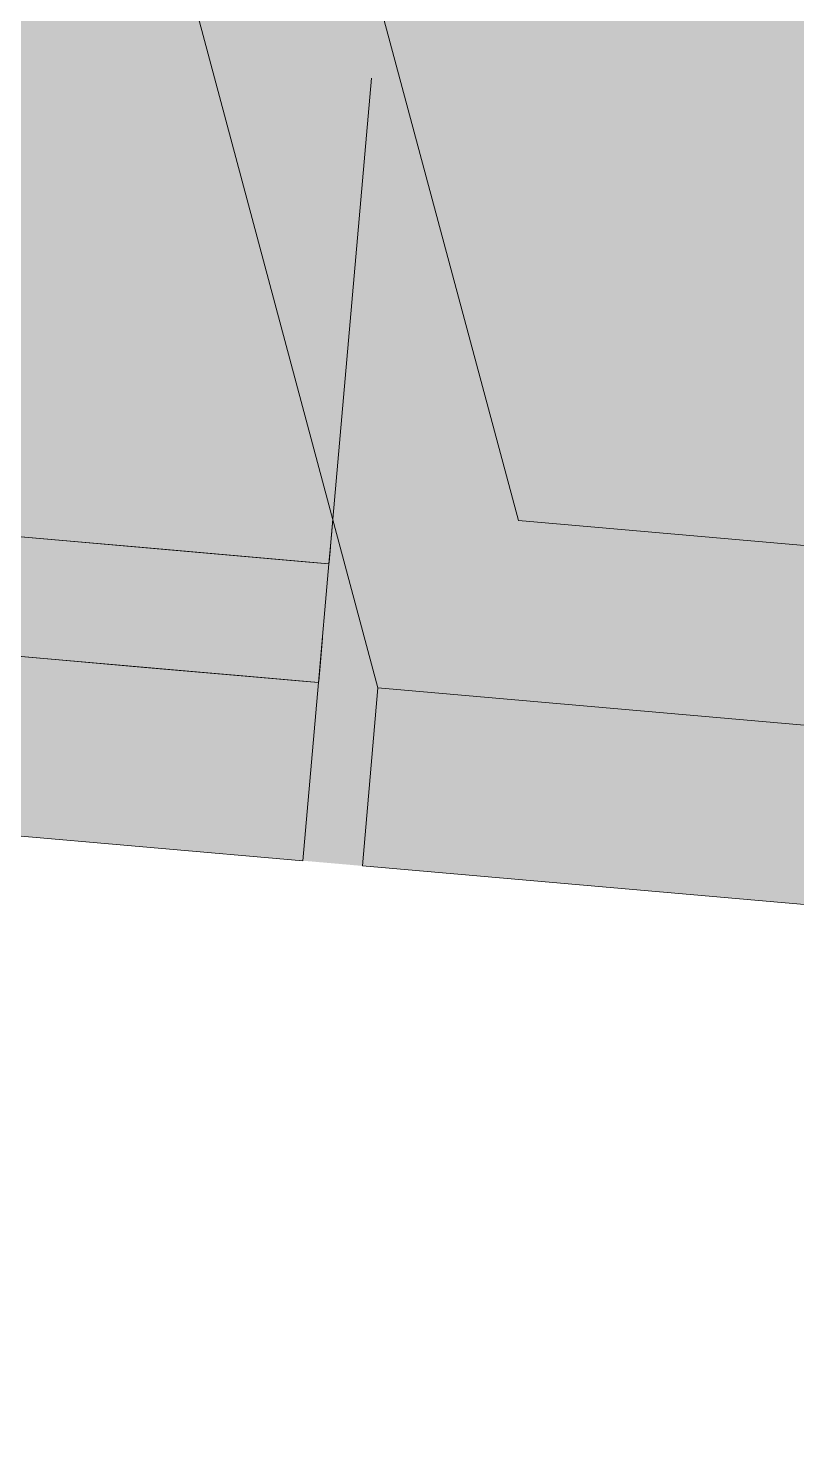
# Model space of a CAD drawing. Header units: millimetres. Extents: x 632 to 546626, y -3890 to 22200.
# Drawn here: x 389773.45 to 389786.35, y 16867.75 to 16891.37 of the extents above; entities that cross this region are included whole.
import ezdxf

# ---------------------------------------------------------------- set-up
doc = ezdxf.new("R2010")
doc.units = ezdxf.units.MM
doc.layers.add('A-270-M_ROOF', color=132, linetype='Continuous', lineweight=13)
doc.layers.add('A-770-ME_FFE_SA', color=91, linetype='Continuous', lineweight=13)

# ---------------------------------------------------------------- blocks, each defined once
blk = doc.blocks.new('Static Line_Sayfa_Metal Deck_Pan Mount - Up to 15 _ pitch - Max 2 Users-1845519-S6_501-SECTION A6')
at = {"layer": 'A-770-ME_FFE_SA', "lineweight": 5, "transparency": 33554432}
for points in [[(4567736.119, 16883.131), (4567740.346, 16931.445), (4567541.107, 16948.876), (4567536.88, 16900.562), (4567715.66, 16884.921)], [(4567736.119, 16883.131), (4567740.346, 16931.445), (4567541.107, 16948.876), (4567536.88, 16900.562), (4567715.66, 16884.921)], [(4567736.119, 16883.131), (4567740.346, 16931.445), (4567541.107, 16948.876), (4567536.88, 16900.562), (4567715.66, 16884.921)], [(4567736.119, 16883.131), (4567740.346, 16931.445), (4567541.107, 16948.876), (4567536.88, 16900.562), (4567715.66, 16884.921)], [(4567736.119, 16883.131), (4567740.346, 16931.445), (4567541.107, 16948.876), (4567536.88, 16900.562), (4567715.66, 16884.921)], [(4567736.119, 16883.131), (4567740.346, 16931.445), (4567541.107, 16948.876), (4567536.88, 16900.562), (4567715.66, 16884.921)], [(4567736.119, 16883.131), (4567740.346, 16931.445), (4567541.107, 16948.876), (4567536.88, 16900.562), (4567715.66, 16884.921)], [(4567736.119, 16883.131), (4567740.346, 16931.445), (4567541.107, 16948.876), (4567536.88, 16900.562), (4567715.66, 16884.921)], [(4567736.119, 16883.131), (4567740.346, 16931.445), (4567541.107, 16948.876), (4567536.88, 16900.562), (4567715.66, 16884.921)], [(4567736.119, 16883.131), (4567740.346, 16931.445), (4567541.107, 16948.876), (4567536.88, 16900.562), (4567715.66, 16884.921)], [(4567781.705, 16876.382), (4567781.966, 16879.37), (4567739.23, 16883.109), (4567725.434, 16934.595), (4567581.245, 16947.21), (4567558.718, 16898.902), (4567515.982, 16902.641), (4567515.721, 16899.652), (4567560.549, 16895.73), (4567583.076, 16944.038), (4567723.08, 16931.79), (4567736.876, 16880.304), (4567764.78, 16877.862)], [(4567735.945, 16881.138), (4567740.172, 16929.453), (4567540.933, 16946.884), (4567536.706, 16898.569), (4567715.66, 16882.913)], [(4567735.945, 16881.138), (4567740.172, 16929.453), (4567540.933, 16946.884), (4567536.706, 16898.569), (4567715.66, 16882.913)], [(4567735.945, 16881.138), (4567740.172, 16929.453), (4567540.933, 16946.884), (4567536.706, 16898.569), (4567715.66, 16882.913)], [(4567735.945, 16881.138), (4567740.172, 16929.453), (4567540.933, 16946.884), (4567536.706, 16898.569), (4567715.66, 16882.913)], [(4567735.945, 16881.138), (4567740.172, 16929.453), (4567540.933, 16946.884), (4567536.706, 16898.569), (4567715.66, 16882.913)], [(4567735.945, 16881.138), (4567740.172, 16929.453), (4567540.933, 16946.884), (4567536.706, 16898.569), (4567715.66, 16882.913)], [(4567735.945, 16881.138), (4567740.172, 16929.453), (4567540.933, 16946.884), (4567536.706, 16898.569), (4567715.66, 16882.913)], [(4567735.945, 16881.138), (4567740.172, 16929.453), (4567540.933, 16946.884), (4567536.706, 16898.569), (4567715.66, 16882.913)], [(4567735.945, 16881.138), (4567740.172, 16929.453), (4567540.933, 16946.884), (4567536.706, 16898.569), (4567715.66, 16882.913)], [(4567735.945, 16881.138), (4567740.172, 16929.453), (4567540.933, 16946.884), (4567536.706, 16898.569), (4567715.66, 16882.913)], [(4567735.618, 16877.402), (4567735.88, 16880.391), (4567536.641, 16897.822), (4567536.379, 16894.833), (4567715.66, 16879.148)], [(4567735.618, 16877.402), (4567735.88, 16880.391), (4567536.641, 16897.822), (4567536.379, 16894.833), (4567715.66, 16879.148)], [(4567735.618, 16877.402), (4567735.88, 16880.391), (4567536.641, 16897.822), (4567536.379, 16894.833), (4567715.66, 16879.148)], [(4567735.618, 16877.402), (4567735.88, 16880.391), (4567536.641, 16897.822), (4567536.379, 16894.833), (4567715.66, 16879.148)], [(4567735.618, 16877.402), (4567735.88, 16880.391), (4567536.641, 16897.822), (4567536.379, 16894.833), (4567715.66, 16879.148)], [(4567735.618, 16877.402), (4567735.88, 16880.391), (4567536.641, 16897.822), (4567536.379, 16894.833), (4567715.66, 16879.148)], [(4567735.618, 16877.402), (4567735.88, 16880.391), (4567536.641, 16897.822), (4567536.379, 16894.833), (4567715.66, 16879.148)], [(4567735.618, 16877.402), (4567735.88, 16880.391), (4567536.641, 16897.822), (4567536.379, 16894.833), (4567715.66, 16879.148)], [(4567735.618, 16877.402), (4567735.88, 16880.391), (4567536.641, 16897.822), (4567536.379, 16894.833), (4567715.66, 16879.148)], [(4567735.618, 16877.402), (4567735.88, 16880.391), (4567536.641, 16897.822), (4567536.379, 16894.833), (4567715.66, 16879.148)], [(4567735.618, 16877.402), (4567735.88, 16880.391), (4567536.641, 16897.822), (4567536.379, 16894.833), (4567715.66, 16879.148)], [(4567735.618, 16877.402), (4567735.88, 16880.391), (4567536.641, 16897.822), (4567536.379, 16894.833), (4567715.66, 16879.148)], [(4567735.618, 16877.402), (4567735.88, 16880.391), (4567536.641, 16897.822), (4567536.379, 16894.833), (4567715.66, 16879.148)], [(4567735.618, 16877.402), (4567735.88, 16880.391), (4567536.641, 16897.822), (4567536.379, 16894.833), (4567715.66, 16879.148)], [(4567735.618, 16877.402), (4567735.88, 16880.391), (4567536.641, 16897.822), (4567536.379, 16894.833), (4567715.66, 16879.148)], [(4567735.618, 16877.402), (4567735.88, 16880.391), (4567536.641, 16897.822), (4567536.379, 16894.833), (4567715.66, 16879.148)], [(4567735.618, 16877.402), (4567735.88, 16880.391), (4567536.641, 16897.822), (4567536.379, 16894.833), (4567715.66, 16879.148)], [(4567735.618, 16877.402), (4567735.88, 16880.391), (4567536.641, 16897.822), (4567536.379, 16894.833), (4567715.66, 16879.148)], [(4567735.618, 16877.402), (4567735.88, 16880.391), (4567536.641, 16897.822), (4567536.379, 16894.833), (4567715.66, 16879.148)], [(4567735.618, 16877.402), (4567735.88, 16880.391), (4567536.641, 16897.822), (4567536.379, 16894.833), (4567715.66, 16879.148)], [(4567736.062, 16882.478), (4567736.119, 16883.131), (4567715.66, 16884.263)], [(4567736.062, 16882.478), (4567736.119, 16883.131), (4567715.66, 16884.263)], [(4567736.062, 16882.478), (4567736.119, 16883.131), (4567715.66, 16884.263)], [(4567736.062, 16882.478), (4567736.119, 16883.131), (4567715.66, 16884.263)], [(4567736.062, 16882.478), (4567736.119, 16883.131), (4567715.66, 16884.263)], [(4567736.062, 16882.478), (4567736.119, 16883.131), (4567715.66, 16884.263)], [(4567736.062, 16882.478), (4567736.119, 16883.131), (4567715.66, 16884.263)], [(4567736.062, 16882.478), (4567736.119, 16883.131), (4567715.66, 16884.263)], [(4567736.062, 16882.478), (4567736.119, 16883.131), (4567715.66, 16884.263)], [(4567736.062, 16882.478), (4567736.119, 16883.131), (4567715.66, 16884.263)], [(4567735.888, 16880.485), (4567735.945, 16881.138), (4567715.66, 16882.255)], [(4567735.888, 16880.485), (4567735.945, 16881.138), (4567715.66, 16882.255)], [(4567735.888, 16880.485), (4567735.945, 16881.138), (4567715.66, 16882.255)], [(4567735.888, 16880.485), (4567735.945, 16881.138), (4567715.66, 16882.255)], [(4567735.888, 16880.485), (4567735.945, 16881.138), (4567715.66, 16882.255)], [(4567735.888, 16880.485), (4567735.945, 16881.138), (4567715.66, 16882.255)], [(4567735.888, 16880.485), (4567735.945, 16881.138), (4567715.66, 16882.255)], [(4567735.888, 16880.485), (4567735.945, 16881.138), (4567715.66, 16882.255)], [(4567735.888, 16880.485), (4567735.945, 16881.138), (4567715.66, 16882.255)], [(4567735.888, 16880.485), (4567735.945, 16881.138), (4567715.66, 16882.255)], [(4567781.443, 16873.393), (4567781.705, 16876.382), (4567736.876, 16880.304), (4567736.614, 16877.315), (4567764.78, 16874.851)], [(4567781.443, 16873.393), (4567781.705, 16876.382), (4567736.876, 16880.304), (4567736.614, 16877.315), (4567764.78, 16874.851)], [(4567781.443, 16873.393), (4567781.705, 16876.382), (4567736.876, 16880.304), (4567736.614, 16877.315), (4567764.78, 16874.851)]]:
    blk.add_hatch(color=256, dxfattribs=at).paths.add_polyline_path(points)
at = {"layer": 'A-770-ME_FFE_SA', "lineweight": 5}
for p, q in [((4567739.23, 16883.109), (4567725.434, 16934.595)), ((4567725.434, 16934.595), (4567739.23, 16883.109)), ((4567723.08, 16931.79), (4567736.876, 16880.304)), ((4567736.876, 16880.304), (4567723.08, 16931.79)), ((4567735.88, 16880.391), (4567560.549, 16895.73)), ((4567735.618, 16877.402), (4567560.288, 16892.742)), ((4567736.119, 16883.131), (4567736.767, 16890.533)), ((4567736.767, 16890.533), (4567736.119, 16883.131)), ((4567736.119, 16883.131), (4567736.767, 16890.533)), ((4567736.767, 16890.533), (4567736.119, 16883.131)), ((4567736.119, 16883.131), (4567736.767, 16890.533)), ((4567736.767, 16890.533), (4567736.119, 16883.131)), ((4567736.119, 16883.131), (4567736.767, 16890.533)), ((4567736.767, 16890.533), (4567736.119, 16883.131)), ((4567736.119, 16883.131), (4567736.767, 16890.533)), ((4567736.767, 16890.533), (4567736.119, 16883.131)), ((4567736.119, 16883.131), (4567736.767, 16890.533)), ((4567736.767, 16890.533), (4567736.119, 16883.131)), ((4567736.119, 16883.131), (4567736.767, 16890.533)), ((4567736.767, 16890.533), (4567736.119, 16883.131)), ((4567736.119, 16883.131), (4567736.767, 16890.533)), ((4567736.767, 16890.533), (4567736.119, 16883.131)), ((4567736.119, 16883.131), (4567736.767, 16890.533)), ((4567736.767, 16890.533), (4567736.119, 16883.131)), ((4567736.119, 16883.131), (4567736.767, 16890.533)), ((4567736.767, 16890.533), (4567736.119, 16883.131)), ((4567736.119, 16883.131), (4567736.767, 16890.533)), ((4567736.767, 16890.533), (4567736.119, 16883.131)), ((4567736.119, 16883.131), (4567736.767, 16890.533)), ((4567736.767, 16890.533), (4567736.119, 16883.131)), ((4567736.119, 16883.131), (4567736.767, 16890.533)), ((4567736.767, 16890.533), (4567736.119, 16883.131)), ((4567736.119, 16883.131), (4567736.767, 16890.533)), ((4567736.767, 16890.533), (4567736.119, 16883.131)), ((4567736.119, 16883.131), (4567736.767, 16890.533)), ((4567736.767, 16890.533), (4567736.119, 16883.131)), ((4567736.119, 16883.131), (4567736.767, 16890.533)), ((4567736.767, 16890.533), (4567736.119, 16883.131)), ((4567736.119, 16883.131), (4567736.767, 16890.533)), ((4567736.767, 16890.533), (4567736.119, 16883.131)), ((4567736.119, 16883.131), (4567736.767, 16890.533)), ((4567736.767, 16890.533), (4567736.119, 16883.131)), ((4567736.119, 16883.131), (4567736.767, 16890.533)), ((4567736.767, 16890.533), (4567736.119, 16883.131)), ((4567736.119, 16883.131), (4567736.767, 16890.533)), ((4567736.767, 16890.533), (4567736.119, 16883.131)), ((4567735.618, 16877.402), (4567638.649, 16885.886)), ((4567735.618, 16877.402), (4567638.649, 16885.886)), ((4567735.618, 16877.402), (4567638.649, 16885.886)), ((4567735.618, 16877.402), (4567638.649, 16885.886)), ((4567735.618, 16877.402), (4567638.649, 16885.886)), ((4567735.618, 16877.402), (4567638.649, 16885.886)), ((4567735.618, 16877.402), (4567638.649, 16885.886)), ((4567735.618, 16877.402), (4567638.649, 16885.886)), ((4567735.618, 16877.402), (4567638.649, 16885.886)), ((4567735.618, 16877.402), (4567638.649, 16885.886)), ((4567735.618, 16877.402), (4567638.649, 16885.886)), ((4567735.618, 16877.402), (4567638.649, 16885.886)), ((4567735.618, 16877.402), (4567638.649, 16885.886)), ((4567735.618, 16877.402), (4567638.649, 16885.886)), ((4567735.618, 16877.402), (4567638.649, 16885.886)), ((4567735.618, 16877.402), (4567638.649, 16885.886)), ((4567735.618, 16877.402), (4567638.649, 16885.886)), ((4567735.618, 16877.402), (4567638.649, 16885.886)), ((4567735.618, 16877.402), (4567638.649, 16885.886)), ((4567735.618, 16877.402), (4567638.649, 16885.886)), ((4567735.618, 16877.402), (4567638.649, 16885.886)), ((4567735.618, 16877.402), (4567638.649, 16885.886)), ((4567735.618, 16877.402), (4567638.649, 16885.886)), ((4567735.618, 16877.402), (4567638.649, 16885.886)), ((4567735.618, 16877.402), (4567638.649, 16885.886)), ((4567735.618, 16877.402), (4567638.649, 16885.886)), ((4567735.618, 16877.402), (4567638.649, 16885.886)), ((4567735.618, 16877.402), (4567638.649, 16885.886)), ((4567735.618, 16877.402), (4567638.649, 16885.886)), ((4567735.618, 16877.402), (4567638.649, 16885.886)), ((4567735.618, 16877.402), (4567638.649, 16885.886)), ((4567735.618, 16877.402), (4567638.649, 16885.886)), ((4567735.618, 16877.402), (4567638.649, 16885.886)), ((4567735.618, 16877.402), (4567638.649, 16885.886)), ((4567735.618, 16877.402), (4567638.649, 16885.886)), ((4567735.618, 16877.402), (4567638.649, 16885.886)), ((4567735.618, 16877.402), (4567638.649, 16885.886)), ((4567735.618, 16877.402), (4567638.649, 16885.886)), ((4567735.618, 16877.402), (4567638.649, 16885.886)), ((4567734.719, 16882.5), (4567726.092, 16883.255)), ((4567736.054, 16882.383), (4567726.092, 16883.255)), ((4567736.054, 16882.383), (4567726.092, 16883.255)), ((4567736.054, 16882.383), (4567726.092, 16883.255)), ((4567735.715, 16882.413), (4567726.092, 16883.255)), ((4567736.054, 16882.383), (4567726.092, 16883.255)), ((4567736.054, 16882.383), (4567726.092, 16883.255)), ((4567736.054, 16882.383), (4567726.092, 16883.255)), ((4567731.073, 16882.819), (4567728.67, 16883.029)), ((4567731.073, 16882.819), (4567728.67, 16883.029)), ((4567731.073, 16882.819), (4567728.67, 16883.029)), ((4567731.073, 16882.819), (4567728.67, 16883.029)), ((4567731.073, 16882.819), (4567728.67, 16883.029)), ((4567731.073, 16882.819), (4567728.67, 16883.029)), ((4567731.073, 16882.819), (4567728.67, 16883.029)), ((4567734.719, 16882.5), (4567728.67, 16883.029)), ((4567731.073, 16882.819), (4567728.67, 16883.029)), ((4567731.073, 16882.819), (4567728.67, 16883.029)), ((4567731.073, 16882.819), (4567728.67, 16883.029)), ((4567731.073, 16882.819), (4567728.67, 16883.029)), ((4567736.119, 16883.131), (4567736.086, 16882.744)), ((4567736.119, 16883.131), (4567736.086, 16882.744)), ((4567736.119, 16883.131), (4567736.086, 16882.744)), ((4567736.119, 16883.131), (4567736.086, 16882.744)), ((4567736.119, 16883.131), (4567736.086, 16882.744)), ((4567736.119, 16883.131), (4567736.086, 16882.744)), ((4567736.119, 16883.131), (4567736.102, 16882.926)), ((4567736.119, 16883.131), (4567736.102, 16882.926)), ((4567736.119, 16883.131), (4567736.102, 16882.926)), ((4567736.119, 16883.131), (4567736.102, 16882.926)), ((4567736.119, 16883.131), (4567736.102, 16882.926)), ((4567736.119, 16883.131), (4567736.102, 16882.926)), ((4567736.119, 16883.131), (4567736.102, 16882.926)), ((4567736.119, 16883.131), (4567736.102, 16882.926)), ((4567736.119, 16883.131), (4567736.102, 16882.926)), ((4567736.119, 16883.131), (4567736.102, 16882.926)), ((4567736.119, 16883.131), (4567736.102, 16882.926)), ((4567736.119, 16883.131), (4567736.102, 16882.926)), ((4567736.119, 16883.131), (4567736.102, 16882.926)), ((4567736.119, 16883.131), (4567736.102, 16882.926)), ((4567781.966, 16879.37), (4567739.23, 16883.109)), ((4567739.23, 16883.109), (4567781.966, 16879.37)), ((4567733.136, 16882.638), (4567731.073, 16882.819)), ((4567733.136, 16882.638), (4567731.073, 16882.819)), ((4567733.136, 16882.638), (4567731.073, 16882.819)), ((4567733.136, 16882.638), (4567731.073, 16882.819)), ((4567733.136, 16882.638), (4567731.073, 16882.819)), ((4567733.136, 16882.638), (4567731.073, 16882.819)), ((4567733.136, 16882.638), (4567731.073, 16882.819)), ((4567733.136, 16882.638), (4567731.073, 16882.819)), ((4567736.054, 16882.383), (4567731.073, 16882.819)), ((4567733.136, 16882.638), (4567731.073, 16882.819)), ((4567733.136, 16882.638), (4567731.073, 16882.819)), ((4567736.102, 16882.926), (4567736.086, 16882.744)), ((4567736.102, 16882.926), (4567736.086, 16882.744)), ((4567736.102, 16882.926), (4567736.086, 16882.744)), ((4567736.102, 16882.926), (4567736.086, 16882.744)), ((4567736.102, 16882.926), (4567736.086, 16882.744)), ((4567736.102, 16882.926), (4567736.086, 16882.744)), ((4567736.102, 16882.926), (4567736.086, 16882.744)), ((4567736.102, 16882.926), (4567736.086, 16882.744)), ((4567736.102, 16882.926), (4567736.086, 16882.744)), ((4567736.102, 16882.926), (4567736.086, 16882.744)), ((4567736.102, 16882.926), (4567736.086, 16882.744)), ((4567736.102, 16882.926), (4567736.086, 16882.744)), ((4567736.102, 16882.926), (4567736.086, 16882.744)), ((4567736.102, 16882.926), (4567736.086, 16882.744)), ((4567734.719, 16882.5), (4567733.136, 16882.638)), ((4567734.719, 16882.5), (4567733.136, 16882.638)), ((4567734.719, 16882.5), (4567733.136, 16882.638)), ((4567734.719, 16882.5), (4567733.136, 16882.638)), ((4567734.719, 16882.5), (4567733.136, 16882.638)), ((4567734.719, 16882.5), (4567733.136, 16882.638)), ((4567734.719, 16882.5), (4567733.136, 16882.638)), ((4567734.719, 16882.5), (4567733.136, 16882.638)), ((4567734.719, 16882.5), (4567733.136, 16882.638)), ((4567734.719, 16882.5), (4567733.136, 16882.638)), ((4567736.086, 16882.744), (4567736.054, 16882.383)), ((4567736.086, 16882.744), (4567736.062, 16882.478)), ((4567736.086, 16882.744), (4567736.062, 16882.478)), ((4567736.086, 16882.744), (4567736.062, 16882.478)), ((4567736.086, 16882.744), (4567736.062, 16882.478)), ((4567736.086, 16882.744), (4567736.062, 16882.478)), ((4567736.086, 16882.744), (4567736.062, 16882.478)), ((4567736.086, 16882.744), (4567736.062, 16882.478)), ((4567736.072, 16882.592), (4567736.062, 16882.478)), ((4567736.072, 16882.592), (4567736.062, 16882.478)), ((4567736.072, 16882.592), (4567736.062, 16882.478)), ((4567736.072, 16882.592), (4567736.062, 16882.478)), ((4567736.072, 16882.592), (4567736.062, 16882.478)), ((4567736.072, 16882.592), (4567736.062, 16882.478)), ((4567736.072, 16882.592), (4567736.062, 16882.478)), ((4567736.072, 16882.592), (4567736.062, 16882.478)), ((4567736.072, 16882.592), (4567736.062, 16882.478)), ((4567736.072, 16882.592), (4567736.062, 16882.478)), ((4567736.072, 16882.592), (4567736.062, 16882.478)), ((4567736.072, 16882.592), (4567736.062, 16882.478)), ((4567736.086, 16882.744), (4567736.072, 16882.592)), ((4567736.086, 16882.744), (4567736.072, 16882.592)), ((4567736.086, 16882.744), (4567736.072, 16882.592)), ((4567736.086, 16882.744), (4567736.072, 16882.592)), ((4567736.086, 16882.744), (4567736.072, 16882.592)), ((4567736.086, 16882.744), (4567736.072, 16882.592)), ((4567736.086, 16882.744), (4567736.072, 16882.592)), ((4567736.086, 16882.744), (4567736.072, 16882.592)), ((4567736.086, 16882.744), (4567736.072, 16882.592)), ((4567736.086, 16882.744), (4567736.072, 16882.592)), ((4567736.086, 16882.744), (4567736.072, 16882.592)), ((4567736.086, 16882.744), (4567736.072, 16882.592)), ((4567735.715, 16882.413), (4567734.719, 16882.5)), ((4567735.715, 16882.413), (4567734.719, 16882.5)), ((4567735.715, 16882.413), (4567734.719, 16882.5)), ((4567736.054, 16882.383), (4567734.719, 16882.5)), ((4567735.715, 16882.413), (4567734.719, 16882.5)), ((4567735.715, 16882.413), (4567734.719, 16882.5)), ((4567735.715, 16882.413), (4567734.719, 16882.5)), ((4567735.715, 16882.413), (4567734.719, 16882.5)), ((4567735.715, 16882.413), (4567734.719, 16882.5)), ((4567735.715, 16882.413), (4567734.719, 16882.5)), ((4567735.715, 16882.413), (4567734.719, 16882.5)), ((4567735.715, 16882.413), (4567734.719, 16882.5)), ((4567736.054, 16882.383), (4567735.715, 16882.413)), ((4567736.054, 16882.383), (4567735.715, 16882.413)), ((4567736.054, 16882.383), (4567735.715, 16882.413)), ((4567736.054, 16882.383), (4567735.715, 16882.413)), ((4567736.054, 16882.383), (4567735.715, 16882.413)), ((4567736.054, 16882.383), (4567735.715, 16882.413)), ((4567736.054, 16882.383), (4567735.715, 16882.413)), ((4567736.054, 16882.383), (4567735.715, 16882.413)), ((4567736.054, 16882.383), (4567735.715, 16882.413)), ((4567736.054, 16882.383), (4567735.715, 16882.413)), ((4567736.054, 16882.383), (4567735.715, 16882.413)), ((4567736.054, 16882.383), (4567735.715, 16882.413)), ((4567735.88, 16880.391), (4567736.054, 16882.383)), ((4567735.88, 16880.391), (4567736.054, 16882.383)), ((4567735.88, 16880.391), (4567736.054, 16882.383)), ((4567735.88, 16880.391), (4567736.054, 16882.383)), ((4567735.88, 16880.391), (4567736.054, 16882.383)), ((4567735.88, 16880.391), (4567736.054, 16882.383)), ((4567735.88, 16880.391), (4567736.054, 16882.383)), ((4567735.88, 16880.391), (4567736.054, 16882.383)), ((4567735.88, 16880.391), (4567736.054, 16882.383)), ((4567735.88, 16880.391), (4567736.054, 16882.383)), ((4567736.062, 16882.478), (4567736.054, 16882.383)), ((4567736.062, 16882.478), (4567736.054, 16882.383)), ((4567736.062, 16882.478), (4567736.054, 16882.383)), ((4567736.062, 16882.478), (4567736.054, 16882.383)), ((4567736.062, 16882.478), (4567736.054, 16882.383)), ((4567736.062, 16882.478), (4567736.054, 16882.383)), ((4567736.062, 16882.478), (4567736.054, 16882.383)), ((4567736.056, 16882.407), (4567736.054, 16882.383)), ((4567736.056, 16882.407), (4567736.054, 16882.383)), ((4567736.056, 16882.407), (4567736.054, 16882.383)), ((4567736.056, 16882.407), (4567736.054, 16882.383)), ((4567736.056, 16882.407), (4567736.054, 16882.383)), ((4567736.056, 16882.407), (4567736.054, 16882.383)), ((4567736.056, 16882.407), (4567736.054, 16882.383)), ((4567736.056, 16882.407), (4567736.054, 16882.383)), ((4567736.056, 16882.407), (4567736.054, 16882.383)), ((4567736.056, 16882.407), (4567736.054, 16882.383)), ((4567736.056, 16882.407), (4567736.054, 16882.383)), ((4567736.056, 16882.407), (4567736.054, 16882.383)), ((4567736.062, 16882.478), (4567736.056, 16882.407)), ((4567736.062, 16882.478), (4567736.056, 16882.407)), ((4567736.062, 16882.478), (4567736.056, 16882.407)), ((4567736.062, 16882.478), (4567736.056, 16882.407)), ((4567736.062, 16882.478), (4567736.056, 16882.407)), ((4567736.062, 16882.478), (4567736.056, 16882.407)), ((4567736.062, 16882.478), (4567736.056, 16882.407)), ((4567736.062, 16882.478), (4567736.056, 16882.407)), ((4567736.062, 16882.478), (4567736.056, 16882.407)), ((4567736.062, 16882.478), (4567736.056, 16882.407)), ((4567736.062, 16882.478), (4567736.056, 16882.407)), ((4567736.062, 16882.478), (4567736.056, 16882.407)), ((4567725.918, 16881.262), (4567735.88, 16880.391)), ((4567725.918, 16881.262), (4567735.54, 16880.42)), ((4567725.918, 16881.262), (4567735.88, 16880.391)), ((4567725.918, 16881.262), (4567735.88, 16880.391)), ((4567735.88, 16880.391), (4567725.918, 16881.262)), ((4567725.918, 16881.262), (4567735.88, 16880.391)), ((4567735.88, 16880.391), (4567725.918, 16881.262)), ((4567725.918, 16881.262), (4567735.88, 16880.391)), ((4567725.918, 16881.262), (4567735.88, 16880.391)), ((4567735.88, 16880.391), (4567725.918, 16881.262)), ((4567725.918, 16881.262), (4567735.88, 16880.391)), ((4567735.88, 16880.391), (4567725.918, 16881.262)), ((4567725.918, 16881.262), (4567735.88, 16880.391)), ((4567725.918, 16881.262), (4567735.88, 16880.391)), ((4567735.88, 16880.391), (4567725.918, 16881.262)), ((4567725.918, 16881.262), (4567735.88, 16880.391)), ((4567735.88, 16880.391), (4567725.918, 16881.262)), ((4567725.918, 16881.262), (4567735.88, 16880.391)), ((4567725.918, 16881.262), (4567735.88, 16880.391)), ((4567735.88, 16880.391), (4567725.918, 16881.262)), ((4567725.918, 16881.262), (4567735.88, 16880.391)), ((4567735.88, 16880.391), (4567725.918, 16881.262)), ((4567725.918, 16881.262), (4567735.88, 16880.391)), ((4567725.918, 16881.262), (4567735.88, 16880.391)), ((4567725.918, 16881.262), (4567735.88, 16880.391)), ((4567735.88, 16880.391), (4567725.918, 16881.262)), ((4567725.918, 16881.262), (4567735.88, 16880.391)), ((4567735.88, 16880.391), (4567725.918, 16881.262)), ((4567725.918, 16881.262), (4567735.88, 16880.391)), ((4567725.918, 16881.262), (4567735.88, 16880.391)), ((4567725.918, 16881.262), (4567735.88, 16880.391)), ((4567735.88, 16880.391), (4567725.918, 16881.262)), ((4567725.918, 16881.262), (4567735.88, 16880.391)), ((4567735.88, 16880.391), (4567725.918, 16881.262)), ((4567725.918, 16881.262), (4567735.88, 16880.391)), ((4567725.918, 16881.262), (4567735.88, 16880.391)), ((4567735.88, 16880.391), (4567725.918, 16881.262)), ((4567725.918, 16881.262), (4567735.88, 16880.391)), ((4567735.88, 16880.391), (4567725.918, 16881.262)), ((4567725.918, 16881.262), (4567735.88, 16880.391)), ((4567725.918, 16881.262), (4567735.88, 16880.391)), ((4567735.88, 16880.391), (4567725.918, 16881.262)), ((4567725.918, 16881.262), (4567735.88, 16880.391)), ((4567735.88, 16880.391), (4567725.918, 16881.262)), ((4567725.918, 16881.262), (4567735.88, 16880.391)), ((4567725.918, 16881.262), (4567735.88, 16880.391)), ((4567725.918, 16881.262), (4567735.88, 16880.391)), ((4567735.88, 16880.391), (4567725.918, 16881.262)), ((4567725.918, 16881.262), (4567735.88, 16880.391)), ((4567735.88, 16880.391), (4567725.918, 16881.262)), ((4567725.918, 16881.262), (4567735.88, 16880.391)), ((4567725.918, 16881.262), (4567735.88, 16880.391)), ((4567735.88, 16880.391), (4567725.918, 16881.262)), ((4567725.918, 16881.262), (4567735.88, 16880.391)), ((4567735.882, 16880.415), (4567735.945, 16881.138)), ((4567735.882, 16880.415), (4567735.945, 16881.138)), ((4567735.888, 16880.485), (4567735.945, 16881.138)), ((4567735.888, 16880.485), (4567735.945, 16881.138)), ((4567735.888, 16880.485), (4567735.945, 16881.138)), ((4567735.898, 16880.599), (4567735.945, 16881.138)), ((4567735.911, 16880.751), (4567735.945, 16881.138)), ((4567735.927, 16880.934), (4567735.945, 16881.138)), ((4567735.927, 16880.934), (4567735.945, 16881.138)), ((4567735.927, 16880.934), (4567735.945, 16881.138)), ((4567735.927, 16880.934), (4567735.945, 16881.138)), ((4567735.927, 16880.934), (4567735.945, 16881.138)), ((4567735.927, 16880.934), (4567735.945, 16881.138)), ((4567735.927, 16880.934), (4567735.945, 16881.138)), ((4567735.927, 16880.934), (4567735.945, 16881.138)), ((4567735.927, 16880.934), (4567735.945, 16881.138)), ((4567735.927, 16880.934), (4567735.945, 16881.138)), ((4567735.927, 16880.934), (4567735.945, 16881.138)), ((4567735.927, 16880.934), (4567735.945, 16881.138)), ((4567735.927, 16880.934), (4567735.945, 16881.138)), ((4567728.496, 16881.037), (4567735.54, 16880.42)), ((4567735.888, 16880.485), (4567735.927, 16880.934)), ((4567735.911, 16880.751), (4567735.927, 16880.934)), ((4567735.911, 16880.751), (4567735.927, 16880.934)), ((4567735.911, 16880.751), (4567735.927, 16880.934)), ((4567735.911, 16880.751), (4567735.927, 16880.934)), ((4567735.911, 16880.751), (4567735.927, 16880.934)), ((4567735.911, 16880.751), (4567735.927, 16880.934)), ((4567735.911, 16880.751), (4567735.927, 16880.934)), ((4567735.911, 16880.751), (4567735.927, 16880.934)), ((4567735.911, 16880.751), (4567735.927, 16880.934)), ((4567735.911, 16880.751), (4567735.927, 16880.934)), ((4567735.911, 16880.751), (4567735.927, 16880.934)), ((4567735.911, 16880.751), (4567735.927, 16880.934)), ((4567730.899, 16880.826), (4567732.962, 16880.646)), ((4567730.899, 16880.826), (4567732.962, 16880.646)), ((4567730.899, 16880.826), (4567732.962, 16880.646)), ((4567730.899, 16880.826), (4567732.962, 16880.646)), ((4567730.899, 16880.826), (4567732.962, 16880.646)), ((4567730.899, 16880.826), (4567732.962, 16880.646)), ((4567730.899, 16880.826), (4567732.962, 16880.646)), ((4567730.899, 16880.826), (4567732.962, 16880.646)), ((4567730.899, 16880.826), (4567732.962, 16880.646)), ((4567730.899, 16880.826), (4567732.962, 16880.646)), ((4567730.899, 16880.826), (4567732.962, 16880.646)), ((4567730.899, 16880.826), (4567732.962, 16880.646)), ((4567730.899, 16880.826), (4567732.962, 16880.646)), ((4567730.899, 16880.826), (4567732.962, 16880.646)), ((4567732.962, 16880.646), (4567735.88, 16880.391)), ((4567732.962, 16880.646), (4567734.545, 16880.507)), ((4567732.962, 16880.646), (4567734.545, 16880.507)), ((4567732.962, 16880.646), (4567734.545, 16880.507)), ((4567732.962, 16880.646), (4567734.545, 16880.507)), ((4567732.962, 16880.646), (4567734.545, 16880.507)), ((4567732.962, 16880.646), (4567734.545, 16880.507)), ((4567732.962, 16880.646), (4567734.545, 16880.507)), ((4567732.962, 16880.646), (4567734.545, 16880.507)), ((4567732.962, 16880.646), (4567734.545, 16880.507)), ((4567732.962, 16880.646), (4567734.545, 16880.507)), ((4567732.962, 16880.646), (4567734.545, 16880.507)), ((4567732.962, 16880.646), (4567734.545, 16880.507)), ((4567732.962, 16880.646), (4567734.545, 16880.507)), ((4567735.888, 16880.485), (4567735.911, 16880.751)), ((4567735.898, 16880.599), (4567735.911, 16880.751)), ((4567735.898, 16880.599), (4567735.911, 16880.751)), ((4567735.898, 16880.599), (4567735.911, 16880.751)), ((4567735.898, 16880.599), (4567735.911, 16880.751)), ((4567735.898, 16880.599), (4567735.911, 16880.751)), ((4567735.898, 16880.599), (4567735.911, 16880.751)), ((4567735.898, 16880.599), (4567735.911, 16880.751)), ((4567735.898, 16880.599), (4567735.911, 16880.751)), ((4567735.898, 16880.599), (4567735.911, 16880.751)), ((4567735.898, 16880.599), (4567735.911, 16880.751)), ((4567735.898, 16880.599), (4567735.911, 16880.751)), ((4567735.898, 16880.599), (4567735.911, 16880.751)), ((4567734.545, 16880.507), (4567735.54, 16880.42)), ((4567734.545, 16880.507), (4567735.54, 16880.42)), ((4567734.545, 16880.507), (4567735.54, 16880.42)), ((4567734.545, 16880.507), (4567735.88, 16880.391)), ((4567734.545, 16880.507), (4567735.54, 16880.42)), ((4567734.545, 16880.507), (4567735.54, 16880.42)), ((4567734.545, 16880.507), (4567735.54, 16880.42)), ((4567734.545, 16880.507), (4567735.54, 16880.42)), ((4567734.545, 16880.507), (4567735.54, 16880.42)), ((4567734.545, 16880.507), (4567735.54, 16880.42)), ((4567734.545, 16880.507), (4567735.54, 16880.42)), ((4567734.545, 16880.507), (4567735.54, 16880.42)), ((4567734.545, 16880.507), (4567735.54, 16880.42)), ((4567735.54, 16880.42), (4567735.88, 16880.391)), ((4567735.54, 16880.42), (4567735.88, 16880.391)), ((4567735.54, 16880.42), (4567735.88, 16880.391)), ((4567735.54, 16880.42), (4567735.88, 16880.391)), ((4567735.54, 16880.42), (4567735.88, 16880.391)), ((4567735.54, 16880.42), (4567735.88, 16880.391)), ((4567735.54, 16880.42), (4567735.88, 16880.391)), ((4567735.54, 16880.42), (4567735.88, 16880.391)), ((4567735.54, 16880.42), (4567735.88, 16880.391)), ((4567735.54, 16880.42), (4567735.88, 16880.391)), ((4567735.54, 16880.42), (4567735.88, 16880.391)), ((4567735.54, 16880.42), (4567735.88, 16880.391)), ((4567735.54, 16880.42), (4567735.88, 16880.391)), ((4567735.54, 16880.42), (4567735.88, 16880.391)), ((4567735.88, 16880.391), (4567735.882, 16880.415)), ((4567735.88, 16880.391), (4567735.882, 16880.415)), ((4567735.88, 16880.391), (4567735.882, 16880.415)), ((4567735.88, 16880.391), (4567735.882, 16880.415)), ((4567735.88, 16880.391), (4567735.882, 16880.415)), ((4567735.88, 16880.391), (4567735.882, 16880.415)), ((4567735.88, 16880.391), (4567735.882, 16880.415)), ((4567735.88, 16880.391), (4567735.882, 16880.415)), ((4567735.88, 16880.391), (4567735.882, 16880.415)), ((4567735.88, 16880.391), (4567735.882, 16880.415)), ((4567735.88, 16880.391), (4567735.882, 16880.415)), ((4567735.88, 16880.391), (4567735.882, 16880.415)), ((4567735.88, 16880.391), (4567735.882, 16880.415)), ((4567735.88, 16880.391), (4567735.882, 16880.415)), ((4567735.88, 16880.391), (4567735.882, 16880.415)), ((4567735.88, 16880.391), (4567735.882, 16880.415)), ((4567735.88, 16880.391), (4567735.882, 16880.415)), ((4567735.88, 16880.391), (4567735.882, 16880.415)), ((4567735.88, 16880.391), (4567735.882, 16880.415)), ((4567735.88, 16880.391), (4567735.882, 16880.415)), ((4567735.882, 16880.415), (4567735.888, 16880.485)), ((4567735.882, 16880.415), (4567735.888, 16880.485)), ((4567735.882, 16880.415), (4567735.888, 16880.485)), ((4567735.882, 16880.415), (4567735.888, 16880.485)), ((4567735.882, 16880.415), (4567735.888, 16880.485)), ((4567735.882, 16880.415), (4567735.888, 16880.485)), ((4567735.882, 16880.415), (4567735.888, 16880.485)), ((4567735.882, 16880.415), (4567735.888, 16880.485)), ((4567735.882, 16880.415), (4567735.888, 16880.485)), ((4567735.882, 16880.415), (4567735.888, 16880.485)), ((4567735.882, 16880.415), (4567735.888, 16880.485)), ((4567735.882, 16880.415), (4567735.888, 16880.485)), ((4567735.882, 16880.415), (4567735.888, 16880.485)), ((4567735.882, 16880.415), (4567735.888, 16880.485)), ((4567735.882, 16880.415), (4567735.888, 16880.485)), ((4567735.882, 16880.415), (4567735.888, 16880.485)), ((4567735.882, 16880.415), (4567735.888, 16880.485)), ((4567735.882, 16880.415), (4567735.888, 16880.485)), ((4567735.888, 16880.485), (4567735.898, 16880.599)), ((4567735.888, 16880.485), (4567735.898, 16880.599)), ((4567735.888, 16880.485), (4567735.898, 16880.599)), ((4567735.888, 16880.485), (4567735.898, 16880.599)), ((4567735.888, 16880.485), (4567735.898, 16880.599)), ((4567735.888, 16880.485), (4567735.898, 16880.599)), ((4567735.888, 16880.485), (4567735.898, 16880.599)), ((4567735.888, 16880.485), (4567735.898, 16880.599)), ((4567735.888, 16880.485), (4567735.898, 16880.599)), ((4567735.888, 16880.485), (4567735.898, 16880.599)), ((4567735.888, 16880.485), (4567735.898, 16880.599)), ((4567735.888, 16880.485), (4567735.898, 16880.599)), ((4567735.888, 16880.485), (4567735.898, 16880.599)), ((4567735.88, 16880.391), (4567735.618, 16877.402)), ((4567735.618, 16877.402), (4567735.88, 16880.391)), ((4567735.88, 16880.391), (4567735.618, 16877.402)), ((4567735.618, 16877.402), (4567735.88, 16880.391)), ((4567735.88, 16880.391), (4567735.618, 16877.402)), ((4567735.618, 16877.402), (4567735.88, 16880.391)), ((4567735.88, 16880.391), (4567735.618, 16877.402)), ((4567735.618, 16877.402), (4567735.88, 16880.391)), ((4567735.88, 16880.391), (4567735.618, 16877.402)), ((4567735.618, 16877.402), (4567735.88, 16880.391)), ((4567735.88, 16880.391), (4567735.618, 16877.402)), ((4567735.618, 16877.402), (4567735.88, 16880.391)), ((4567735.88, 16880.391), (4567735.618, 16877.402)), ((4567735.618, 16877.402), (4567735.88, 16880.391)), ((4567735.88, 16880.391), (4567735.618, 16877.402)), ((4567735.618, 16877.402), (4567735.88, 16880.391)), ((4567735.88, 16880.391), (4567735.618, 16877.402)), ((4567735.618, 16877.402), (4567735.88, 16880.391)), ((4567735.88, 16880.391), (4567735.618, 16877.402)), ((4567735.618, 16877.402), (4567735.88, 16880.391)), ((4567735.88, 16880.391), (4567735.618, 16877.402)), ((4567735.618, 16877.402), (4567735.88, 16880.391)), ((4567735.88, 16880.391), (4567735.618, 16877.402)), ((4567735.618, 16877.402), (4567735.88, 16880.391)), ((4567735.88, 16880.391), (4567735.618, 16877.402)), ((4567735.618, 16877.402), (4567735.88, 16880.391)), ((4567735.88, 16880.391), (4567735.618, 16877.402)), ((4567735.618, 16877.402), (4567735.88, 16880.391)), ((4567735.88, 16880.391), (4567735.618, 16877.402)), ((4567735.618, 16877.402), (4567735.88, 16880.391)), ((4567735.88, 16880.391), (4567735.618, 16877.402)), ((4567735.618, 16877.402), (4567735.88, 16880.391)), ((4567735.88, 16880.391), (4567735.618, 16877.402)), ((4567735.618, 16877.402), (4567735.88, 16880.391)), ((4567735.88, 16880.391), (4567735.618, 16877.402)), ((4567735.618, 16877.402), (4567735.88, 16880.391)), ((4567735.88, 16880.391), (4567735.618, 16877.402)), ((4567735.618, 16877.402), (4567735.88, 16880.391)), ((4567735.88, 16880.391), (4567735.618, 16877.402)), ((4567735.618, 16877.402), (4567735.88, 16880.391)), ((4567736.876, 16880.304), (4567736.614, 16877.315)), ((4567736.876, 16880.304), (4567736.614, 16877.315)), ((4567736.876, 16880.304), (4567736.614, 16877.315)), ((4567736.876, 16880.304), (4567736.614, 16877.315)), ((4567736.876, 16880.304), (4567736.614, 16877.315)), ((4567736.876, 16880.304), (4567736.614, 16877.315)), ((4567736.876, 16880.304), (4567781.705, 16876.382)), ((4567781.705, 16876.382), (4567736.876, 16880.304)), ((4567781.705, 16876.382), (4567736.876, 16880.304)), ((4567736.876, 16880.304), (4567781.705, 16876.382)), ((4567781.705, 16876.382), (4567736.876, 16880.304)), ((4567736.876, 16880.304), (4567781.705, 16876.382)), ((4567781.705, 16876.382), (4567736.876, 16880.304)), ((4567736.876, 16880.304), (4567781.705, 16876.382)), ((4567781.443, 16873.393), (4567736.614, 16877.315)), ((4567736.614, 16877.315), (4567781.443, 16873.393)), ((4567781.443, 16873.393), (4567736.614, 16877.315)), ((4567736.614, 16877.315), (4567781.443, 16873.393)), ((4567781.443, 16873.393), (4567736.614, 16877.315)), ((4567736.614, 16877.315), (4567781.443, 16873.393))]:
    blk.add_line(p, q, dxfattribs=at)
blk = doc.blocks.new('25021-APA-ZZ-ZZ-M3-AR-000001_V3_rvt-6-S6_501-SECTION A6')
at = {"layer": 'A-270-M_ROOF', "transparency": 33554432}
blk.add_hatch(color=9, dxfattribs=at).paths.add_polyline_path([(4535648.823, 15720.383), (4558304.614, 17702.508), (4578095.614, 15971.02), (4578095.614, 16011.173), (4558304.614, 17742.661), (4535648.823, 15760.536)])
at = {"layer": 'A-270-M_ROOF', "lineweight": 5}
h = blk.add_hatch(dxfattribs=at)
h.set_pattern_fill('FP_24', angle=-135, style=0, pattern_type=2)
h.set_pattern_definition([(40, (4563344.46, -4e-06), (-192.8363, 229.8133), []), (130, (4563344.46, -4e-06), (-229.8133, -192.8363), [])])
h.paths.add_polyline_path([(4535648.823, 15599.925), (4558304.614, 17582.05), (4578095.614, 15850.562), (4578095.614, 15971.02), (4558304.614, 17702.508), (4535648.823, 15720.383)])
at = {"layer": 'A-270-M_ROOF', "color": 53, "lineweight": 5}
for p, q in [((4567735.618, 16877.402), (4567638.649, 16885.886)), ((4567638.649, 16885.886), (4567735.618, 16877.402)), ((4567781.443, 16873.393), (4567736.614, 16877.315)), ((4567736.614, 16877.315), (4567781.443, 16873.393))]:
    blk.add_line(p, q, dxfattribs=at)
at = {"layer": 'A-770-ME_FFE_SA', "color": 53, "lineweight": 5}
blk.add_blockref('Static Line_Sayfa_Metal Deck_Pan Mount - Up to 15 _ pitch - Max 2 Users-1845519-S6_501-SECTION A6', (0, 0), dxfattribs=at)

msp = doc.modelspace()

# ---------------------------------------------------------------- block references
at = {"color": 10, "lineweight": 5}
msp.add_blockref('25021-APA-ZZ-ZZ-M3-AR-000001_V3_rvt-6-S6_501-SECTION A6', (-4177957.554, 0), dxfattribs=at)

doc.saveas('drawing.dxf')
